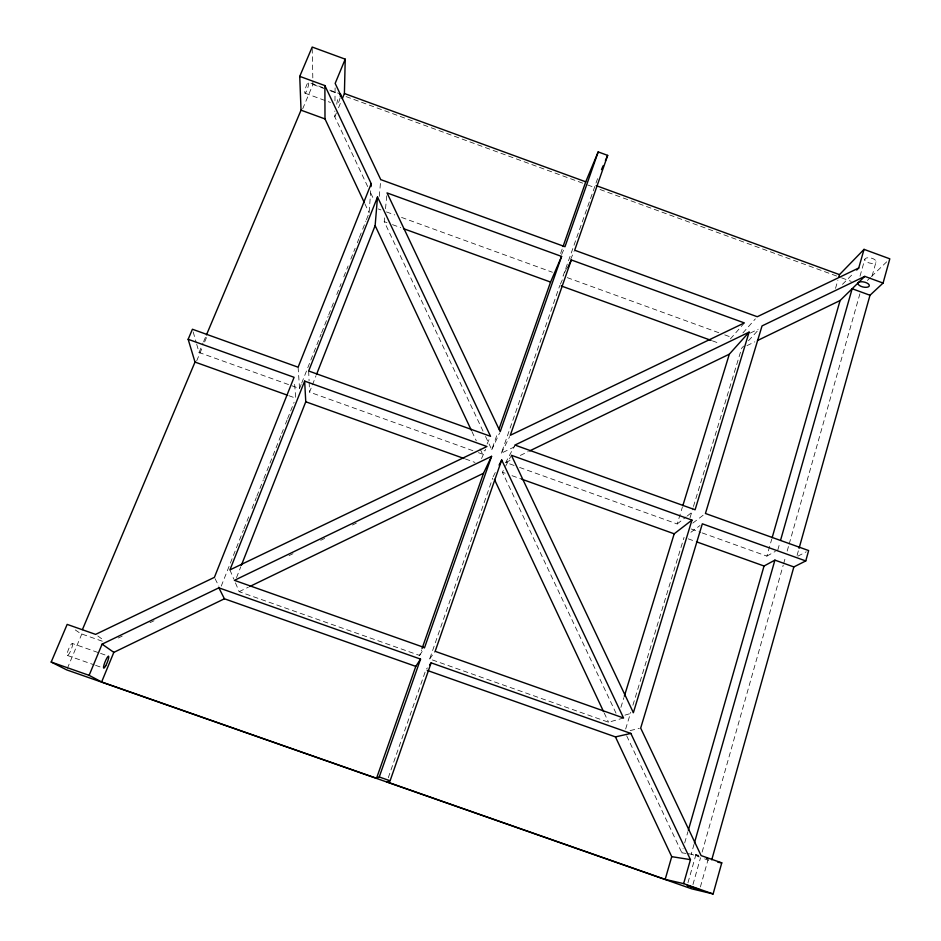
<?xml version="1.0" encoding="UTF-8"?>
<svg xmlns="http://www.w3.org/2000/svg" width="941" height="941" viewBox="0 0 941 941"><rect width="100%" height="100%" fill="white"/><g stroke="black" fill="none" stroke-linecap="round" stroke-linejoin="round"><path stroke-width="0.71" stroke-dasharray="4.71 3.53" d="M367.684 186.565L334.796 116.825L334.855 111.014M334.961 100.852L335.125 86.325M366.449 219.665L369.143 212.854L370.801 189.517M379.305 196.375L380.752 179.613M483.027 431.154L384.234 221.664L384.657 217.347M385.504 208.726L387.045 192.917M700.386 886.951L708.232 859.051M872.084 276.007L876.047 261.892A5.775 2.635 12.6 0 0 868.237 257.716A5.775 2.635 12.6 0 0 867.002 262.104A5.775 2.635 12.6 0 0 876.047 261.892M797.086 555.378L798.674 549.72M687.965 882.705L695.858 854.875L698.987 855.651M860.015 276.16L864.803 259.269M692.941 884.599L700.527 857.745M702.127 852.099L783.194 565.223M783.594 563.8L785.594 556.743M787.182 551.085L788.781 545.439M789.181 544.016L859.874 293.886M694.046 844.277L691.235 854.169L699.281 857.004M777.795 550.014L779.807 542.945M685.883 853.405L681.872 852.817L683.084 848.582M684.695 842.936L687.942 831.632M702.198 532.924L766.868 556.119L771.726 539.169M835.526 288.393L837.902 280.136M625.659 729.016L630.776 712.231M632.905 705.232L684.06 537.346M690.047 517.691L693.035 507.881M693.458 506.481L741.696 348.194L743.625 346.065M620.907 707.385L623.918 697.587M519.608 467.442L677.214 523.961L682.378 507.128M388.28 777.725L425.85 669.933L427.355 667.91M623.554 717.983L608.556 722.229L429.661 658.982L492.684 478.099M514.598 446.787L501.377 453.162L559.813 285.429M235.462 582.855L239.155 591.654L419.627 655.442L421.556 649.925M485.521 436.459L491.778 449.716L497.601 433.095M560.601 253.47L562.53 247.954M236.509 577.633L240.802 566.729M472.876 450.68L309.565 392.115L316.023 375.73M221.253 586.102L243.378 530.265M243.919 528.913L249.318 515.292M252.012 508.481L256.328 497.589M256.869 496.225L263.351 479.875M263.88 478.522L281.147 434.942M281.688 433.578L283.312 429.496M285.464 424.038L287.087 419.957M287.628 418.592L294.098 402.254M196.716 344.277L199.057 352.475L299.544 388.515L301.167 384.434M301.708 383.069L321.128 334.043M321.669 332.679L328.138 316.341M328.68 314.988L334.079 301.367M336.772 294.557L341.089 283.664M343.783 276.854L348.099 265.962M350.805 259.151L355.122 248.259M357.274 242.813L358.897 238.732M359.438 237.367L362.132 230.557M362.673 229.192L365.908 221.029M334.796 116.825L336.396 112.944M338.537 107.768L341.207 101.287M199.057 352.475L203.044 342.995M203.609 341.642L205.891 336.231M67.282 668.545L82.667 631.952M196.669 360.932L202.362 347.382M204.644 341.959L206.926 336.537M302.673 108.874L312.941 84.49L312.847 80.161M561.648 254.529L564.435 248.012M597.582 178.649L563.059 276.113L567.129 267.056M478.404 452.668L482.557 454.15L484.262 450.327M487.109 443.952L490.532 436.306M570.611 259.293L574.092 251.529M481.533 458.549L485.732 449.186M560.389 284.158L563.259 277.795M491.778 449.716L499.6 432.966M501.377 453.162L509.657 436.577M493.166 476.722L496.448 470.277M514.068 465.454L505.776 462.478L514.939 445.069M616.026 713.207L502.4 472.241L504.964 467.395M505.611 466.183L510.751 456.503M419.627 655.442L424.567 647.608M429.661 658.982L435.142 651.337M730.392 338.948L743.425 323.998M742.92 332.914L755.364 318.881M748.471 340.771L759.128 329.103M842.466 284.347L853.652 273.125M867.367 280.489L870.425 277.536M871.448 276.548L886.751 261.774M677.214 523.961L686.154 516.868M687.271 515.974L692.858 511.539M692.799 523.114L704.291 514.362M690.906 532.265L700.033 525.501M766.868 556.119L775.36 551.367M797.886 556.166L806.261 551.802M239.155 591.654L248.4 587.172M505.776 462.478L511.069 459.914M520.326 455.432L528.266 451.586M746.942 345.653L754.811 341.83M118.272 637.998L122.236 636.081M150.031 622.671L154.006 620.754M289.028 555.613L292.992 553.696M320.705 540.322L324.669 538.417M352.393 525.043L356.357 523.125M750.306 333.067L758.187 329.256M624.942 715.136L633.375 712.678M630.094 730.581L639.351 728.405M687.224 853.593L698.634 855.24M67.34 655.442L94.253 664.875M95.594 665.346L100.981 667.228M102.287 641.209L80.726 633.646L73.951 629.023M704.644 858.886L708.667 860.297M72.386 643.491A6.481 1.294 -67.5 0 1 69.563 653.042A6.481 1.294 -67.5 0 1 67.634 651.842A6.481 1.294 -67.5 0 1 72.386 643.491L99.217 652.913M100.569 653.383L108.615 656.206M691.188 528.971L700.822 532.43M288.828 395.69L295.721 398.172L294.415 381.481M465.372 458.961L474.993 462.419M502.4 472.241L505.141 473.217M512.01 475.687L521.632 479.134M688.2 538.828L695.093 541.298M378.235 208.937L380.976 209.937M386.469 211.937L394.691 214.924M401.548 217.418L552.461 272.267M567.211 277.619L719.218 332.867M724.746 334.878L731.651 337.384M384.234 221.664L386.974 222.664M392.479 224.652L400.725 227.651M712.443 340.865L719.312 343.359M305.06 93.194L330.373 102.44M323.092 87.666L308.413 82.29A5.705 1.023 -72.4 0 1 306.978 90.113A5.705 1.023 -72.4 0 1 304.849 91.195A5.705 1.023 -72.4 0 1 308.083 82.467M329.762 90.101L339.101 93.524M312.941 84.49L323.975 88.525M330.879 91.054L337.784 93.571M346.065 96.605L586.219 184.448M587.596 184.942L594.5 187.471M600.029 189.494L840.184 277.336M841.56 277.842L851.229 281.371M698.904 856.181L695.858 854.875M97.805 635.975L104.38 640.727M215.042 578.633L218.888 586.278M370.789 193.152L373.883 199.727M626.682 735.803L681.872 852.817M364.79 203.597L369.143 212.854M471.947 431.566L476.311 440.858M480.063 448.833L482.557 454.15M604.193 712.937L608.556 722.229M229.933 569.905L233.791 579.103M193.199 331.985L196.328 342.912M298.109 367.202L299.544 388.515M308.648 370.989L309.083 380.846M309.142 382.258L309.565 392.115M312.212 48.485L312.824 78.726M340.077 98.052A5.705 0.894 -72.1 0 1 336.913 104.827A5.705 0.894 -72.1 0 1 338.772 96.711"/><path stroke-width="1.41" d="M342.265 98.699L344.406 93.524L345.229 59.165L312.189 47.05L299.744 76.374L301.026 110.179L206.467 334.878M371.013 186.589L371.213 183.671L324.88 85.572L299.744 76.374M316.552 374.365L375.141 225.605L377.506 196.998L490.532 436.306L308.648 370.989L377.506 196.998M371.213 183.671L298.109 367.202L192.423 329.244L188.153 339.301L294.086 377.306L214.395 577.362L95.606 634.387L67.164 624.401L51.19 662.052L66.717 669.898L691.741 888.833L713.113 893.95L721.771 862.85L701.104 855.592L640.68 728.087L702.327 523.808L805.767 560.93L808.648 550.556L705.432 513.48L762.034 325.915L864.791 276.372L883.07 283.065L889.81 258.822L864.038 249.365L839.49 274.631L838.69 277.383M711.749 859.827L793.851 566.929L805.767 560.93M799.074 548.309L870.002 295.251L883.07 283.065M694.446 842.865L774.913 560.13L793.851 566.929M780.607 540.122L852.158 288.734L870.002 295.251M713.113 893.95L683.637 883.623L690.459 859.639L630.846 733.427L431.131 662.852L429.625 664.875M856.698 270.055L858.733 268.009L864.038 249.365M688.342 830.221L764.033 566.011L774.913 560.13M772.126 537.758L840.09 300.52L858.321 282.7M683.637 883.623L665.181 879.376L671.733 856.651L615.449 736.897L427.226 670.415M691.953 520.091L633.375 712.678L511.398 455.291L691.953 520.091L674.191 533.806L624.353 696.187M749.107 332.149L695.093 509.775L514.939 445.069L749.107 332.149L729.322 354.181L529.583 450.939M682.813 505.717L729.322 354.181M665.181 879.376L386.833 781.877L390.103 780.783L431.131 662.852M501.706 459.984L435.142 651.337L623.554 717.983L501.706 459.984L499.083 465.136M571.293 259.951L510.293 435.295L744.355 322.928L571.293 259.951L567.846 267.597M563.024 246.577L585.737 181.813L598.194 151.913L607.674 155.383L574.669 250.235L757.27 316.729L858.733 268.009M376.541 778.278L415.793 666.381L420.545 659.112L218.865 587.831L102.099 644.138L89.124 675.344L101.628 681.966L376.541 778.278L379.247 776.984L390.103 780.783M422.05 648.537L483.521 473.264L491.567 456.338L234.403 580.338L424.567 647.608L491.567 456.338M499.059 428.931L550.567 282.077L561.589 256.423L387.045 192.917L500.2 431.672L561.589 256.423M379.247 776.984L420.545 659.112M598.194 151.913L564.988 246.707L380.752 179.613L335.161 83.408L345.229 59.165M241.343 565.365L305.766 401.772L304.649 381.105L486.932 446.516L229.933 569.905L304.649 381.105M101.628 681.966L113.837 652.36L224.417 598.782L415.793 666.381M82.432 629.588L195.01 362.073L188.153 339.301M601.499 169.603L603.181 165.722M605.428 160.546L607.674 155.383M858.474 282.547L864.791 276.372M249.718 586.525L483.521 473.264M757.434 340.56L840.09 300.52M615.449 736.897L630.846 733.427M717.865 862.25L721.771 862.85M671.733 856.651L690.459 859.639M51.19 662.052L89.124 675.344M195.01 362.073L287.44 395.196M305.766 401.772L463.995 458.479M521.632 479.134L674.191 533.806M696.469 541.793L764.033 566.011M403.477 228.651L550.567 282.077M561.189 285.935L711.067 340.371M301.026 110.179L324.998 118.931L364.167 202.268M344.406 93.524L585.737 181.813M596.147 185.612L839.49 274.631M706.468 858.227L707.444 858.615M102.099 644.138L113.837 652.36M218.865 587.831L224.417 598.782M375.141 225.605L471.312 430.237M494.413 479.369L603.569 711.608M324.88 85.572L324.998 118.931M339.748 94.723A5.705 0.894 -72.1 0 1 340.395 96.747M858.368 282.618L858.016 283.206A5.811 2.552 12.9 0 0 864.991 287.311A5.811 2.552 12.9 0 0 868.402 283.97A5.811 2.552 12.9 0 0 859.098 282.147L858.368 282.618M687.377 885.516L699.61 889.751L687.377 885.516M105.733 665.722A6.481 1.129 -67.9 0 0 108.615 656.206A6.481 1.129 -67.9 0 0 104.075 664.628A6.481 1.129 -67.9 0 0 105.733 665.722"/></g></svg>
